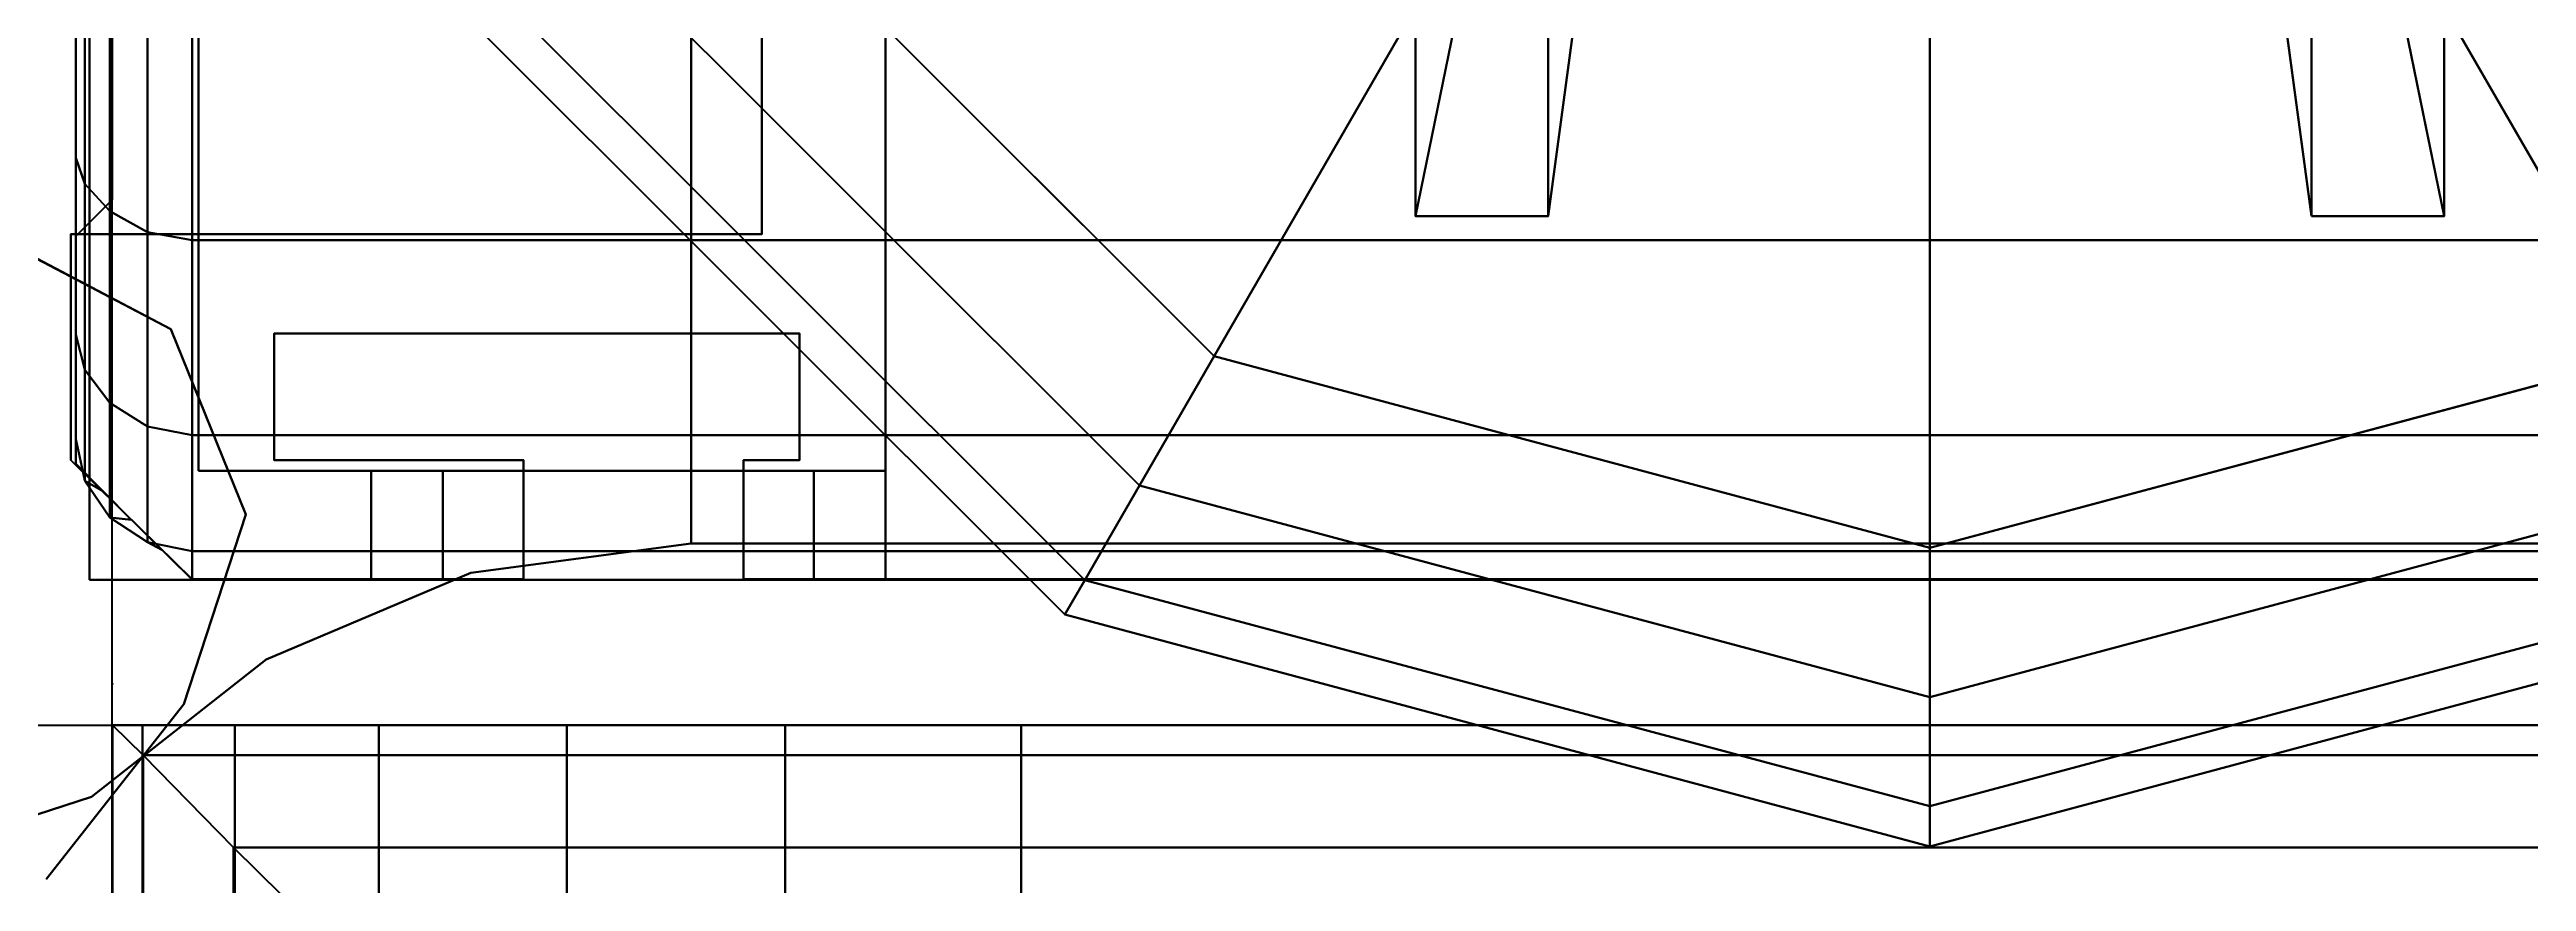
# Model space of a CAD drawing. Extents: x -170 to 1783, y -20 to 1205.
# Drawn here: x 478.207 to 479.57, y 286.55 to 287.008 of the extents above; entities that cross this region are included whole.
import ezdxf
from ezdxf.enums import TextEntityAlignment as Align

# ---------------------------------------------------------------- set-up
doc = ezdxf.new("R2010")
doc.units = 0
doc.header["$LTSCALE"] = 96
doc.header["$MEASUREMENT"] = 0
for name, color, linetype in [('A-FURN-3-PANEL-GLIDE', 7, 'Continuous'), ('A-FURN-3-PANEL-GLIDE-HOUSING', 7, 'Continuous'), ('A-FURN-3-PANEL-RACE', 7, 'Continuous'), ('A-FURN-3-PANEL-TOPCAP', 7, 'Continuous'), ('A-FURN-3-PANEL-TRIM', 7, 'Continuous'), ('A-FURN-P-PNLS', 7, 'Continuous'), ('A-FURN-P-WKSF', 7, 'Continuous'), ('MAIN_FURN', 7, 'Continuous'), ('MAIN_PANEL', 7, 'Continuous'), ('MAIN_U-PANEL-CONN', 7, 'Continuous'), ('MAIN_WKSURF', 7, 'Continuous'), ('SM', 7, 'Continuous')]:
    doc.layers.add(name, color=color, linetype=linetype)

# ---------------------------------------------------------------- blocks, each defined once
blk = doc.blocks.new('EC-EFP-444')
at = {"layer": 'A-FURN-3-PANEL-TRIM', "color": 60, "linetype": 'Continuous'}
for points, invisible_edges in [([(-0.0735, -0.1159, 3.5747), (0.6, -0.1348, 3.5747), (0.0361, 0.0847, 3.5747), (-0.0395, -0.0114, 3.5747)], 3), ([(-0.0735, -0.1159, 4.2397), (-0.0395, -0.0114, 4.2397), (0.0361, 0.0847, 4.2397), (0.6, -0.1348, 4.2397)], 12), ([(-0.0735, -0.1159, 3.8013), (-0.0395, -0.0114, 3.8013), (0.0361, 0.0847, 3.8013), (0.6, -0.1348, 3.8013)], 12), ([(-0.0735, -0.1159, 4.013), (0.6, -0.1348, 4.013), (0.0361, 0.0847, 4.013), (-0.0395, -0.0114, 4.013)], 3), ([(0.065, -0.269, 3.5747), (0.6, -0.1348, 3.5747), (-0.0735, -0.1159, 3.5747), (-0.0322, -0.2178, 3.5747)], 3), ([(0.065, -0.269, 4.2397), (-0.0322, -0.2178, 4.2397), (-0.0735, -0.1159, 4.2397), (0.6, -0.1348, 4.2397)], 12), ([(0.065, -0.269, 3.8013), (-0.0322, -0.2178, 3.8013), (-0.0735, -0.1159, 3.8013), (0.6, -0.1348, 3.8013)], 12), ([(0.065, -0.269, 4.013), (0.6, -0.1348, 4.013), (-0.0735, -0.1159, 4.013), (-0.0322, -0.2178, 4.013)], 3)]:
    blk.add_3dface(points, dxfattribs=dict(at, invisible_edges=invisible_edges))
for points in [[(-0.0395, -0.0114, 4.013), (0.0361, 0.0847, 4.013), (0.0361, 0.0847, 4.2397), (-0.0395, -0.0114, 4.2397)], [(-0.0395, -0.0114, 3.5747), (0.0361, 0.0847, 3.5747), (0.0361, 0.0847, 3.8013), (-0.0395, -0.0114, 3.8013)], [(-0.0735, -0.1159, 4.013), (-0.0395, -0.0114, 4.013), (-0.0395, -0.0114, 4.2397), (-0.0735, -0.1159, 4.2397)], [(-0.0735, -0.1159, 3.5747), (-0.0395, -0.0114, 3.5747), (-0.0395, -0.0114, 3.8013), (-0.0735, -0.1159, 3.8013)], [(-0.0322, -0.2178, 4.013), (-0.0735, -0.1159, 4.013), (-0.0735, -0.1159, 4.2397), (-0.0322, -0.2178, 4.2397)], [(-0.0322, -0.2178, 3.5747), (-0.0735, -0.1159, 3.5747), (-0.0735, -0.1159, 3.8013), (-0.0322, -0.2178, 3.8013)], [(0.065, -0.269, 4.013), (-0.0322, -0.2178, 4.013), (-0.0322, -0.2178, 4.2397), (0.065, -0.269, 4.2397)], [(0.065, -0.269, 3.5747), (-0.0322, -0.2178, 3.5747), (-0.0322, -0.2178, 3.8013), (0.065, -0.269, 3.8013)]]:
    blk.add_3dface(points, dxfattribs=at)
at = {"layer": 'A-FURN-P-PNLS', "color": 60, "linetype": 'Continuous'}
for p, q in [((0, 0), (0, 2)), ((48, 0), (0, 0))]:
    blk.add_line(p, q, dxfattribs=at)
at = {"layer": 'MAIN_PANEL', "color": 7, "linetype": 'Continuous'}
for p in [(0, 0), (0, 0, 43.663), (0, 0), (0, 0)]:
    blk.add_point(p, dxfattribs=at)
blk = doc.blocks.new('EC-EFN-256')
at = {"layer": 'A-FURN-3-PANEL-GLIDE', "color": 20, "linetype": 'Continuous'}
for points in [[(0.0798, 1.4649, 0.2464), (0.0608, 1.4759, 0.1642), (0.4091, 1.8242, 0.1642), (0.4201, 1.8052, 0.2464)], [(0.0608, 1.4759, 0.1642), (0.0798, 1.4649, 0.0821), (0.4201, 1.8052, 0.0821), (0.4091, 1.8242, 0.1642)], [(0.1319, 1.4348, 0.3065), (0.0798, 1.4649, 0.2464), (0.4201, 1.8052, 0.2464), (0.4502, 1.7531, 0.3065)], [(0.0798, 1.4649, 0.0821), (0.1319, 1.4348, 0.022), (0.4502, 1.7531, 0.022), (0.4201, 1.8052, 0.0821)], [(0.203, 1.3937, 0.3285), (0.1319, 1.4348, 0.3065), (0.4502, 1.7531, 0.3065), (0.4912, 1.682, 0.3285)], [(0.1319, 1.4348, 0.022), (0.203, 1.3937), (0.4912, 1.682), (0.4502, 1.7531, 0.022)], [(0.7096, 1.1013, 0.3285), (0.203, 1.3937, 0.3285), (0.4912, 1.682, 0.3285), (0.7837, 1.1754, 0.3285)], [(-0.0447, 1, 0.2464), (-0.0668, 1, 0.1642), (0.0608, 1.4759, 0.1642), (0.0798, 1.4649, 0.2464)], [(-0.0668, 1, 0.1642), (-0.0447, 1, 0.0821), (0.0798, 1.4649, 0.0821), (0.0608, 1.4759, 0.1642)], [(0.0154, 1, 0.3065), (-0.0447, 1, 0.2464), (0.0798, 1.4649, 0.2464), (0.1319, 1.4348, 0.3065)], [(-0.0447, 1, 0.0821), (0.0154, 1, 0.022), (0.1319, 1.4348, 0.022), (0.0798, 1.4649, 0.0821)], [(0.0975, 1, 0.3285), (0.0154, 1, 0.3065), (0.1319, 1.4348, 0.3065), (0.203, 1.3937, 0.3285)], [(0.0154, 1, 0.022), (0.0975, 1), (0.203, 1.3937), (0.1319, 1.4348, 0.022)], [(0.6825, 1, 0.3285), (0.0975, 1, 0.3285), (0.203, 1.3937, 0.3285), (0.7096, 1.1013, 0.3285)], [(0.0798, 0.5351, 0.2464), (0.0608, 0.5241, 0.1642), (-0.0668, 1, 0.1642), (-0.0447, 1, 0.2464)], [(0.0608, 0.5241, 0.1642), (0.0798, 0.5351, 0.0821), (-0.0447, 1, 0.0821), (-0.0668, 1, 0.1642)], [(0.1319, 0.5652, 0.3065), (0.0798, 0.5351, 0.2464), (-0.0447, 1, 0.2464), (0.0154, 1, 0.3065)], [(0.0798, 0.5351, 0.0821), (0.1319, 0.5652, 0.022), (0.0154, 1, 0.022), (-0.0447, 1, 0.0821)], [(0.203, 0.6063, 0.3285), (0.1319, 0.5652, 0.3065), (0.0154, 1, 0.3065), (0.0975, 1, 0.3285)], [(0.1319, 0.5652, 0.022), (0.203, 0.6063), (0.0975, 1), (0.0154, 1, 0.022)], [(0.7096, 0.8988, 0.3285), (0.203, 0.6063, 0.3285), (0.0975, 1, 0.3285), (0.6825, 1, 0.3285)], [(0.7837, 0.8246, 0.3285), (0.4912, 0.318, 0.3285), (0.203, 0.6063, 0.3285), (0.7096, 0.8988, 0.3285)]]:
    blk.add_3dface(points, dxfattribs=at)
at = {"layer": 'A-FURN-3-PANEL-GLIDE', "color": 20, "linetype": 'Continuous', "invisible_edges": 12}
for points in [[(0.885, 1), (0.4912, 1.682), (0.203, 1.3937)], [(0.885, 1), (0.203, 1.3937), (0.0975, 1)], [(0.885, 1), (0.0975, 1), (0.203, 0.6063)], [(0.885, 1), (0.203, 0.6063), (0.4912, 0.318)]]:
    blk.add_3dface(points, dxfattribs=at)
at = {"layer": 'A-FURN-3-PANEL-GLIDE-HOUSING', "color": 40, "linetype": 'Continuous'}
for points in [[(0.6849, 1.2001, 2.2447), (0.885, 1.283, 3.5747), (0.28, 1.283, 3.5747), (0.28, 1.283, 3.3867)], [(0.28, 1.21, 3.5747), (0.28, 1.21, 3.3867), (0.28, 1.283, 3.3867), (0.28, 1.283, 3.5747)], [(0.28, 1.283, 3.3867), (0.28, 1.21, 3.3867), (0.7365, 1.1485, 2.2447), (0.6849, 1.2001, 2.2447)], [(0.28, 1.21, 3.3867), (0.28, 1.21, 3.5747), (0.885, 1.21, 3.5747), (0.7365, 1.1485, 2.2447)], [(0.28, 0.79, 3.3867), (0.28, 0.717, 3.3867), (0.6849, 0.7999, 2.2447), (0.7365, 0.8515, 2.2447)], [(0.28, 0.79, 3.3867), (0.28, 0.79, 3.5747), (0.28, 0.717, 3.5747), (0.28, 0.717, 3.3867)]]:
    blk.add_3dface(points, dxfattribs=at)
for points, invisible_edges in [([(0.28, 1.21, 3.5747), (0.28, 1.283, 3.5747), (0.885, 1.283, 3.5747), (0.885, 1.21, 3.5747)], 4), ([(0.885, 0.79, 3.5747), (0.28, 0.79, 3.5747), (0.28, 0.79, 3.3867), (0.7365, 0.8515, 2.2447)], 8), ([(0.6849, 0.7999, 2.2447), (0.28, 0.717, 3.3867), (0.28, 0.717, 3.5747), (0.885, 0.717, 3.5747)], 8), ([(0.28, 0.717, 3.5747), (0.28, 0.79, 3.5747), (0.885, 0.79, 3.5747), (0.885, 0.717, 3.5747)], 4)]:
    blk.add_3dface(points, dxfattribs=dict(at, invisible_edges=invisible_edges))
at = {"layer": 'A-FURN-3-PANEL-RACE', "color": 40, "linetype": 'Continuous'}
for points, invisible_edges in [([(0.08, 2.0125, 3.515), (0.08, 2.0125, 0.3963), (23.92, 2.0125, 0.3963), (23.92, 2.0125, 3.515)], 8), ([(0.08, 1.8575, 3.1951), (0.08, 1.8575, 1.4986), (0.08, 2.0125, 0.3963), (0.08, 2.0125, 3.515)], 10), ([(0.5, 1.5745, 0.3963), (23.5, 1.5745, 0.3963), (0.08, 2.0125, 0.3963), (0.08, 1.5745, 0.3963)], 3), ([(23.5, 1.5745, 0.3963), (23.92, 1.5745, 0.3963), (23.92, 2.0125, 0.3963), (0.08, 2.0125, 0.3963)], 8), ([(0.08, 1.8181, 1.4986), (0.08, 1.5745, 0.3963), (0.08, 2.0125, 0.3963), (0.08, 1.8575, 1.4986)], 5), ([(0.08, 1.5745, 3.245), (0.08, 1.8575, 3.1951), (0.08, 2.0125, 3.515), (0.08, 1.5745, 3.515)], 2), ([(0.14, 1.5745, 3.515), (0.08, 1.5745, 3.515), (0.08, 2.0125, 3.515), (0.14, 1.9525, 3.515)], 4), ([(0.14, 1.9525, 3.515), (0.08, 2.0125, 3.515), (0.6, 2.0125, 3.515), (0.6, 1.9525, 3.515)], 1), ([(23.86, 1.9525, 0.4563), (0.14, 1.9525, 0.4563), (0.14, 1.9525, 3.515), (23.86, 1.9525, 3.515)], 4), ([(0.14, 1.9525, 0.4563), (0.14, 1.8575, 1.4986), (0.14, 1.8575, 3.1951), (0.14, 1.9525, 3.515)], 5), ([(0.5, 1.5745, 0.4563), (0.14, 1.5745, 0.4563), (0.14, 1.9525, 0.4563), (23.5, 1.5745, 0.4563)], 12), ([(23.5, 1.5745, 0.4563), (0.14, 1.9525, 0.4563), (23.86, 1.9525, 0.4563), (23.86, 1.5745, 0.4563)], 1), ([(0.14, 1.5745, 0.4563), (0.14, 1.8181, 1.4986), (0.14, 1.8575, 1.4986), (0.14, 1.9525, 0.4563)], 5), ([(0.14, 1.8575, 3.1951), (0.14, 1.5745, 3.245), (0.14, 1.5745, 3.515), (0.14, 1.9525, 3.515)], 8), ([(0.08, 1.614, 1.7894), (0.08, 1.5745, 1.7894), (0.08, 1.5745, 0.3963), (0.08, 1.8181, 1.4986)], 4), ([(0.14, 1.5745, 1.7894), (0.14, 1.614, 1.7894), (0.14, 1.8181, 1.4986), (0.14, 1.5745, 0.4563)], 4), ([(0.08, 1.5745, 0.3963), (0.08, 1.5745, 1.7894), (0.14, 1.5745, 1.7894), (0.14, 1.5745, 0.4563)], 8), ([(0.5, 1.5745, 0.3963), (0.08, 1.5745, 0.3963), (0.14, 1.5745, 0.4563), (0.5, 1.5745, 0.4563)], 2)]:
    blk.add_3dface(points, dxfattribs=dict(at, invisible_edges=invisible_edges))
for points in [[(0.14, 1.8575, 1.4986), (0.08, 1.8575, 1.4986), (0.08, 1.8575, 3.1951), (0.14, 1.8575, 3.1951)], [(0.08, 1.8181, 1.4986), (0.08, 1.8575, 1.4986), (0.14, 1.8575, 1.4986), (0.14, 1.8181, 1.4986)], [(0.14, 1.8575, 3.1951), (0.08, 1.8575, 3.1951), (0.08, 1.5745, 3.245), (0.14, 1.5745, 3.245)], [(0.08, 1.614, 1.7894), (0.08, 1.8181, 1.4986), (0.14, 1.8181, 1.4986), (0.14, 1.614, 1.7894)], [(0.08, 1.5745, 1.7894), (0.08, 1.614, 1.7894), (0.14, 1.614, 1.7894), (0.14, 1.5745, 1.7894)], [(0.14, 1.5745, 3.245), (0.08, 1.5745, 3.245), (0.08, 1.5745, 3.515), (0.14, 1.5745, 3.515)]]:
    blk.add_3dface(points, dxfattribs=at)
at = {"layer": 'A-FURN-3-PANEL-TOPCAP', "color": 60, "linetype": 'Continuous'}
for points, invisible_edges in [([(0.1285, -0.0047, 55.635), (0.144, -0.02, 55.635), (0.144, 2.02, 55.635), (0.1285, 2.0047, 55.635)], 10), ([(0.144, 2.02, 55.635), (0.269, 2.02, 55.635), (0.2783, 2.02, 55.7687), (0.1575, 2.02, 55.8011)], 4), ([(0.144, -0.02, 55.635), (0.269, -0.02, 55.635), (0.269, 2.02, 55.635), (0.144, 2.02, 55.635)], 10), ([(0.1575, 2.02, 55.8011), (0.2783, 2.02, 55.7687), (0.3232, 2.02, 55.8949), (0.2149, 2.02, 55.9575)], 5), ([(0.2149, 2.02, 55.9575), (0.3232, 2.02, 55.8949), (0.4005, 2.02, 56.0044), (0.3121, 2.02, 56.0929)], 5), ([(0.269, 2.02, 55.635), (0.289, 2, 55.635), (0.2976, 2, 55.7635), (0.2783, 2.02, 55.7687)], 4), ([(0.289, 2, 55.635), (0.269, 2.02, 55.635), (0.269, -0.02, 55.635), (0.289, 0, 55.635)], 10), ([(0.2783, 2.02, 55.7687), (0.2976, 2, 55.7635), (0.3405, 2, 55.8849), (0.3232, 2.02, 55.8949)], 5), ([(0.3121, 2.02, 56.0929), (0.4005, 2.02, 56.0044), (0.5044, 2.02, 56.0891), (0.4419, 2.02, 56.1974)], 5), ([(0.3232, 2.02, 55.8949), (0.3405, 2, 55.8849), (0.4146, 2, 55.9903), (0.4005, 2.02, 56.0044)], 5), ([(0.1285, 2.0047, 55.635), (0.1129, 1.9894, 55.635), (0.1129, 0.0106, 55.635), (0.1285, -0.0047, 55.635)], 10), ([(0.289, 2, 55.635), (0.3741, 2, 55.635), (0.3798, 2, 55.7415), (0.2976, 2, 55.7635)], 4), ([(0.289, 0, 55.635), (0.3741, 0, 55.635), (0.3741, 2, 55.635), (0.289, 2, 55.635)], 10), ([(0.2976, 2, 55.7635), (0.3798, 2, 55.7415), (0.4142, 2, 55.8424), (0.3405, 2, 55.8849)], 5), ([(0.3405, 2, 55.8849), (0.4142, 2, 55.8424), (0.4748, 2, 55.9301), (0.4146, 2, 55.9903)], 5), ([(0.0965, 0.0273, 55.635), (0.1129, 0.0106, 55.635), (0.1129, 1.9894, 55.635), (0.0965, 1.9727, 55.635)], 10), ([(0.0965, 1.9727, 55.635), (0.08, 1.956, 55.635), (0.08, 0.044, 55.635), (0.0965, 0.0273, 55.635)], 8)]:
    blk.add_3dface(points, dxfattribs=dict(at, invisible_edges=invisible_edges))
for points in [[(0.1344, 2.0151, 55.8048), (0.1285, 2.0047, 55.635), (0.144, 2.02, 55.635), (0.1575, 2.02, 55.8011)], [(0.1955, 2.0151, 55.9663), (0.1344, 2.0151, 55.8048), (0.1575, 2.02, 55.8011), (0.2149, 2.02, 55.9575)], [(0.2978, 2.0151, 56.1072), (0.1955, 2.0151, 55.9663), (0.2149, 2.02, 55.9575), (0.3121, 2.02, 56.0929)], [(0.4331, 2.0151, 56.2168), (0.2978, 2.0151, 56.1072), (0.3121, 2.02, 56.0929), (0.4419, 2.02, 56.1974)], [(0.1143, 2.0013, 55.8104), (0.1129, 1.9894, 55.635), (0.1285, 2.0047, 55.635), (0.1344, 2.0151, 55.8048)], [(0.1774, 2.0013, 55.977), (0.1143, 2.0013, 55.8104), (0.1344, 2.0151, 55.8048), (0.1955, 2.0151, 55.9663)], [(0.2828, 2.0013, 56.1222), (0.1774, 2.0013, 55.977), (0.1955, 2.0151, 55.9663), (0.2978, 2.0151, 56.1072)], [(0.4225, 2.0013, 56.2349), (0.2828, 2.0013, 56.1222), (0.2978, 2.0151, 56.1072), (0.4331, 2.0151, 56.2168)], [(0.1006, 1.9805, 55.8155), (0.0965, 1.9727, 55.635), (0.1129, 1.9894, 55.635), (0.1143, 2.0013, 55.8104)], [(0.1644, 1.9805, 55.9859), (0.1006, 1.9805, 55.8155), (0.1143, 2.0013, 55.8104), (0.1774, 2.0013, 55.977)], [(0.2713, 1.9805, 56.1337), (0.1644, 1.9805, 55.9859), (0.1774, 2.0013, 55.977), (0.2828, 2.0013, 56.1222)], [(0.4136, 1.9805, 56.248), (0.2713, 1.9805, 56.1337), (0.2828, 2.0013, 56.1222), (0.4225, 2.0013, 56.2349)], [(0.0957, 1.956, 55.8177), (0.08, 1.956, 55.635), (0.0965, 1.9727, 55.635), (0.1006, 1.9805, 55.8155)], [(0.1595, 1.956, 55.9895), (0.0957, 1.956, 55.8177), (0.1006, 1.9805, 55.8155), (0.1644, 1.9805, 55.9859)], [(0.2668, 1.956, 56.1382), (0.1595, 1.956, 55.9895), (0.1644, 1.9805, 55.9859), (0.2713, 1.9805, 56.1337)], [(0.4099, 1.956, 56.2528), (0.2668, 1.956, 56.1382), (0.2713, 1.9805, 56.1337), (0.4136, 1.9805, 56.248)], [(0.0957, 0.044, 55.8177), (0.08, 0.044, 55.635), (0.08, 1.956, 55.635), (0.0957, 1.956, 55.8177)], [(0.1595, 0.044, 55.9895), (0.0957, 0.044, 55.8177), (0.0957, 1.956, 55.8177), (0.1595, 1.956, 55.9895)], [(0.2668, 0.044, 56.1382), (0.1595, 0.044, 55.9895), (0.1595, 1.956, 55.9895), (0.2668, 1.956, 56.1382)], [(0.4099, 0.044, 56.2528), (0.2668, 0.044, 56.1382), (0.2668, 1.956, 56.1382), (0.4099, 1.956, 56.2528)]]:
    blk.add_3dface(points, dxfattribs=at)
at = {"layer": 'A-FURN-3-PANEL-TRIM', "color": 60, "linetype": 'Continuous'}
for points, invisible_edges in [([(0.0361, 1.9153, 3.8013), (0.6, 2.1348, 3.8013), (-0.0735, 2.1159, 3.8013), (-0.0395, 2.0114, 3.8013)], 3), ([(0.0361, 1.9153, 4.013), (-0.0395, 2.0114, 4.013), (-0.0735, 2.1159, 4.013), (0.6, 2.1348, 4.013)], 12), ([(0.1, 1.6815, 3.8013), (0.6, 2.1348, 3.8013), (0.0361, 1.9153, 3.8013), (0.0837, 1.8027, 3.8013)], 3), ([(0.1, 1.6815, 4.013), (0.0837, 1.8027, 4.013), (0.0361, 1.9153, 4.013), (0.6, 2.1348, 4.013)], 12), ([(0.1, 1.6815, 3.8013), (0.6, 1.6815, 3.8013), (0.6, 2.1348, 3.8013)], 12), ([(0.6, 2.1348, 4.013), (0.6, 1.6815, 4.013), (0.1, 1.6815, 4.013)], 12), ([(0.0802, 1.7737, 55.635), (0.08, 1.956, 55.635), (0.1457, 2.0228, 55.635), (0.1457, 1.7737, 55.635)], 4), ([(0.2155, 1.9109, 55.635), (0.1457, 1.9109, 55.635), (0.1457, 2.0228, 55.635), (0.2701, 2.0228, 55.635)], 10), ([(0.6, -0.1348, 3.5747), (0.6, 1.6815, 3.5747), (0.1, 1.6815, 3.5747), (0.1, 0.3185, 3.5747)], 10), ([(0.6, -0.1348, 4.2397), (0.1, 0.3185, 4.2397), (0.1, 1.6815, 4.2397), (0.6, 1.6815, 4.2397)], 5), ([(0.1457, 0.3473, 55.635), (0.0802, 0.3473, 55.635), (0.0802, 1.6527, 55.635), (0.1457, 1.6527, 55.635)], 8), ([(0.2701, 1.6426, 55.635), (0.395, 1.6426, 55.635), (0.395, 0.3574, 55.635), (0.2701, 0.3574, 55.635)], 10), ([(0.1457, 1.6218, 55.635), (0.2155, 1.6218, 55.635), (0.2155, 0.3782, 55.635), (0.1457, 0.3782, 55.635)], 10)]:
    blk.add_3dface(points, dxfattribs=dict(at, invisible_edges=invisible_edges))
for points in [[(-0.0395, 2.0114, 3.8013), (-0.0735, 2.1159, 3.8013), (-0.0735, 2.1159, 4.013), (-0.0395, 2.0114, 4.013)], [(0.1457, 2.0228, 4.2397), (0.1457, 2.0228, 55.635), (0.08, 1.956, 55.635), (0.0802, 1.956, 4.2397)], [(0.1457, 2.0228, 4.2397), (0.2701, 2.0228, 4.2397), (0.2701, 2.0228, 55.635), (0.1457, 2.0228, 55.635)], [(0.2701, 2.0228, 55.635), (0.2701, 2.0228, 4.2397), (0.2701, 1.6426, 4.2397), (0.2701, 1.6426, 55.635)], [(0.0361, 1.9153, 3.8013), (-0.0395, 2.0114, 3.8013), (-0.0395, 2.0114, 4.013), (0.0361, 1.9153, 4.013)], [(0.0802, 1.7737, 55.635), (0.0802, 1.7737, 4.2397), (0.0802, 1.956, 4.2397), (0.08, 1.956, 55.635)], [(0.0837, 1.8027, 3.8013), (0.0361, 1.9153, 3.8013), (0.0361, 1.9153, 4.013), (0.0837, 1.8027, 4.013)], [(0.2155, 1.9109, 4.2397), (0.1457, 1.9109, 4.2397), (0.1457, 1.9109, 55.635), (0.2155, 1.9109, 55.635)], [(0.1457, 1.9109, 55.635), (0.1457, 1.9109, 4.2397), (0.1457, 1.7737, 4.2397), (0.1457, 1.7737, 55.635)], [(0.2155, 1.6218, 55.635), (0.2155, 1.6218, 4.2397), (0.2155, 1.9109, 4.2397), (0.2155, 1.9109, 55.635)], [(0.1, 1.6815, 3.8013), (0.0837, 1.8027, 3.8013), (0.0837, 1.8027, 4.013), (0.1, 1.6815, 4.013)], [(0.1457, 1.7737, 4.2397), (0.0802, 1.7737, 4.2397), (0.0802, 1.7737, 55.635), (0.1457, 1.7737, 55.635)], [(0.1, 0.3185, 4.2397), (0.1, 0.3185, 3.5747), (0.1, 1.6815, 3.5747), (0.1, 1.6815, 4.2397)], [(0.1, 1.6815, 4.2397), (0.1, 1.6815, 4.013), (0.6, 1.6815, 4.013), (0.6, 1.6815, 4.2397)], [(0.6, 1.6815, 3.8013), (0.1, 1.6815, 3.8013), (0.1, 1.6815, 3.5747), (0.6, 1.6815, 3.5747)], [(0.0802, 1.6527, 4.2397), (0.1457, 1.6527, 4.2397), (0.1457, 1.6527, 55.635), (0.0802, 1.6527, 55.635)], [(0.0802, 0.3473, 55.635), (0.0802, 0.3473, 4.2397), (0.0802, 1.6527, 4.2397), (0.0802, 1.6527, 55.635)], [(0.1457, 1.6527, 55.635), (0.1457, 1.6527, 4.2397), (0.1457, 1.6218, 4.2397), (0.1457, 1.6218, 55.635)], [(0.2701, 1.6426, 4.2397), (0.395, 1.6426, 4.2397), (0.395, 1.6426, 55.635), (0.2701, 1.6426, 55.635)], [(0.1457, 1.6218, 4.2397), (0.2155, 1.6218, 4.2397), (0.2155, 1.6218, 55.635), (0.1457, 1.6218, 55.635)]]:
    blk.add_3dface(points, dxfattribs=at)
at = {"layer": 'A-FURN-P-PNLS', "color": 60, "linetype": 'Continuous'}
for p, q in [((0, 0), (0, 2)), ((0, 2), (24, 2))]:
    blk.add_line(p, q, dxfattribs=at)
at = {"layer": 'MAIN_PANEL', "color": 7, "linetype": 'Continuous'}
for p in [(0, 2), (0, 2, 55.663), (0, 2)]:
    blk.add_point(p, dxfattribs=at)
blk = doc.blocks.new('EC-WS-424-T')
at = {"layer": 'A-FURN-P-WKSF', "color": 7, "linetype": 'Continuous'}
blk.add_arc((1.25, -1.25), 1.25, 90, 180, dxfattribs=at)
at = {"layer": 'MAIN_WKSURF', "color": 7, "linetype": 'Continuous'}
blk.add_point((0, 0), dxfattribs=at)
blk.add_point((0, 0), dxfattribs=at)
blk = doc.blocks.new('ECP-FPFS-TC')
at = {"layer": 'MAIN_FURN', "color": 7, "linetype": 'Continuous'}
blk.add_point((-0.0002, 0), dxfattribs=at)
at = {"layer": 'MAIN_U-PANEL-CONN', "color": 60, "linetype": 'Continuous'}
for points in [[(0.0166, -1.9834, 49.6309), (0, -2, 49.5), (0, 0, 49.5), (0.0166, 0, 49.6309)], [(0.0168, -0.0166, 49.6309), (0, 0, 49.5), (0, -2, 49.5), (0.0168, -2, 49.6309)], [(1.9836, -0.0166, 49.6309), (2, 0, 49.5), (0, 0, 49.5), (0.0168, -0.0166, 49.6309)], [(0.0166, 0, 49.6309), (0.0674, 0, 49.751), (0.0664, -1.9326, 49.751), (0.0166, -1.9834, 49.6309)], [(0.1465, -1.8535, 49.8545), (0.0664, -1.9326, 49.751), (0.0674, 0, 49.751), (0.1465, 0, 49.8545)], [(0.25, -1.75, 49.9336), (0.1465, -1.8535, 49.8545), (0.1465, 0, 49.8545), (0.25, 0, 49.9336)], [(0.3701, -1.6299, 49.9844), (0.25, -1.75, 49.9336), (0.25, 0, 49.9336), (0.3701, 0, 49.9844)], [(0.5, -1.5, 50), (0.3701, -1.6299, 49.9844), (0.3701, 0, 49.9844), (0.5, 0, 50)], [(1.5, 0, 50), (1.5, -1.5, 50), (0.5, -1.5, 50), (0.5, 0, 50)], [(1.9328, -0.0674, 49.751), (1.9836, -0.0166, 49.6309), (0.0168, -0.0166, 49.6309), (0.0666, -0.0674, 49.751)], [(0.0168, -2, 49.6309), (0.0676, -2, 49.751), (0.0666, -0.0674, 49.751), (0.0168, -0.0166, 49.6309)], [(1.8537, -0.1465, 49.8545), (1.9328, -0.0674, 49.751), (0.0666, -0.0674, 49.751), (0.1467, -0.1465, 49.8545)], [(0.1467, -0.1465, 49.8545), (0.0666, -0.0674, 49.751), (0.0676, -2, 49.751), (0.1467, -2, 49.8545)]]:
    blk.add_3dface(points, dxfattribs=at)
for points, invisible_edges in [([(2, 0, 49.5), (0.0166, 0, 49.6309), (0, 0, 49.5)], 1), ([(0.0166, 0, 49.6309), (2, 0, 49.5), (0.0674, 0, 49.751)], 3), ([(1.9834, 0, 49.6309), (0.0674, 0, 49.751), (2, 0, 49.5)], 3), ([(0.0674, 0, 49.751), (1.9834, 0, 49.6309), (0.1465, 0, 49.8545)], 3), ([(1.9326, 0, 49.751), (0.1465, 0, 49.8545), (1.9834, 0, 49.6309)], 3), ([(0.1465, 0, 49.8545), (1.9326, 0, 49.751), (0.25, 0, 49.9336)], 3), ([(1.8535, 0, 49.8545), (0.25, 0, 49.9336), (1.9326, 0, 49.751)], 3), ([(0.25, 0, 49.9336), (1.8535, 0, 49.8545), (0.3701, 0, 49.9844)], 3), ([(1.75, 0, 49.9336), (0.3701, 0, 49.9844), (1.8535, 0, 49.8545)], 3), ([(0.3701, 0, 49.9844), (1.75, 0, 49.9336), (0.5, 0, 50)], 3), ([(1.6299, 0, 49.9844), (0.5, 0, 50), (1.75, 0, 49.9336)], 3), ([(0.5, 0, 50), (1.6299, 0, 49.9844), (1.5, 0, 50)], 1)]:
    blk.add_3dface(points, dxfattribs=dict(at, invisible_edges=invisible_edges))
at = {"layer": 'SM', "color": 60, "linetype": 'Continuous'}
for p, q in [((0, -2), (-0.0002, 0)), ((0, 0), (1.9998, 0))]:
    blk.add_line(p, q, dxfattribs=at)
blk = doc.blocks.new('EC-FRMGL-412-F')
at = {"layer": 'MAIN_FURN', "color": 7, "linetype": 'Continuous'}
blk.add_point((47.992, 2.0113), dxfattribs=at)

msp = doc.modelspace()

# ---------------------------------------------------------------- block references
at = {"layer": 'MAIN_FURN', "color": 47, "linetype": 'Continuous'}
msp.add_blockref('EC-FRMGL-412-F', (430.24966, 284.64733, 15), dxfattribs=at)
ref = msp.add_blockref('ECP-FPFS-TC', (478.24163, 286.63599), dxfattribs=at)
ref.add_attrib('CAPMC', 'ECH', dxfattribs={"color": 47, "linetype": 'Continuous', "height": 0.000000012, "width": 0.666667}).set_placement((478.24163, 286.63599), align=Align.BOTTOM_LEFT)
ref.add_attrib('CAPPN', 'ECP-FPFS-TC', dxfattribs={"color": 47, "linetype": 'Continuous', "height": 0.000000012, "width": 0.666667}).set_placement((478.24163, 286.63599), align=Align.BOTTOM_LEFT)
ref.add_attrib('CAPMG', 'RSI', dxfattribs={"color": 47, "linetype": 'Continuous', "height": 0.000000012, "width": 0.666667}).set_placement((478.24163, 286.63599), align=Align.BOTTOM_LEFT)
ref.add_attrib('CAPQTY', '1', dxfattribs={"color": 47, "linetype": 'Continuous', "height": 0.000000012, "width": 0.666667}).set_placement((478.24163, 286.63599), align=Align.BOTTOM_LEFT)
at = {"layer": 'MAIN_PANEL', "color": 47, "linetype": 'Continuous', "rotation": 90}
msp.add_blockref('EC-EFN-256', (480.24146, 286.63599), dxfattribs=at)
at = {"layer": 'MAIN_PANEL', "color": 47, "linetype": 'Continuous'}
ref = msp.add_blockref('EC-EFP-444', (478.24146, 286.63599), dxfattribs=dict(at, rotation=180))
ref.add_attrib('CAPMC', 'ECH', dxfattribs={"color": 47, "linetype": 'Continuous', "height": 0.000000012, "width": 0.666667}).set_placement((478.24146, 286.63599), align=Align.BOTTOM_LEFT)
ref.add_attrib('CAPPN', 'EC-EFP-444', dxfattribs={"color": 47, "linetype": 'Continuous', "height": 0.000000012, "width": 0.666667}).set_placement((478.24146, 286.63599), align=Align.BOTTOM_LEFT)
ref.add_attrib('CAPMG', 'RSI', dxfattribs={"color": 47, "linetype": 'Continuous', "height": 0.000000012, "width": 0.666667}).set_placement((478.24146, 286.63599), align=Align.BOTTOM_LEFT)
ref.add_attrib('CAPQTY', '1', dxfattribs={"color": 47, "linetype": 'Continuous', "height": 0.000000012, "width": 0.666667}).set_placement((478.24146, 286.63599), align=Align.BOTTOM_LEFT)
at = {"layer": 'MAIN_WKSURF', "color": 47, "linetype": 'Continuous'}
ref = msp.add_blockref('EC-WS-424-T', (478.24146, 286.63599), dxfattribs=dict(at, rotation=180))
ref.add_attrib('CAPMC', 'ECH', dxfattribs={"color": 47, "linetype": 'Continuous', "height": 0.000000012, "width": 0.666667}).set_placement((478.24146, 286.63599), align=Align.BOTTOM_LEFT)
ref.add_attrib('CAPPN', 'EC-WS-424-T', dxfattribs={"color": 47, "linetype": 'Continuous', "height": 0.000000012, "width": 0.666667}).set_placement((478.24146, 286.63599), align=Align.BOTTOM_LEFT)
ref.add_attrib('CAPMG', 'RSI', dxfattribs={"color": 47, "linetype": 'Continuous', "height": 0.000000012, "width": 0.666667}).set_placement((478.24146, 286.63599), align=Align.BOTTOM_LEFT)
ref.add_attrib('CAPQTY', '1', dxfattribs={"color": 47, "linetype": 'Continuous', "height": 0.000000012, "width": 0.666667}).set_placement((478.24146, 286.63599), align=Align.BOTTOM_LEFT)

doc.saveas('drawing.dxf')
